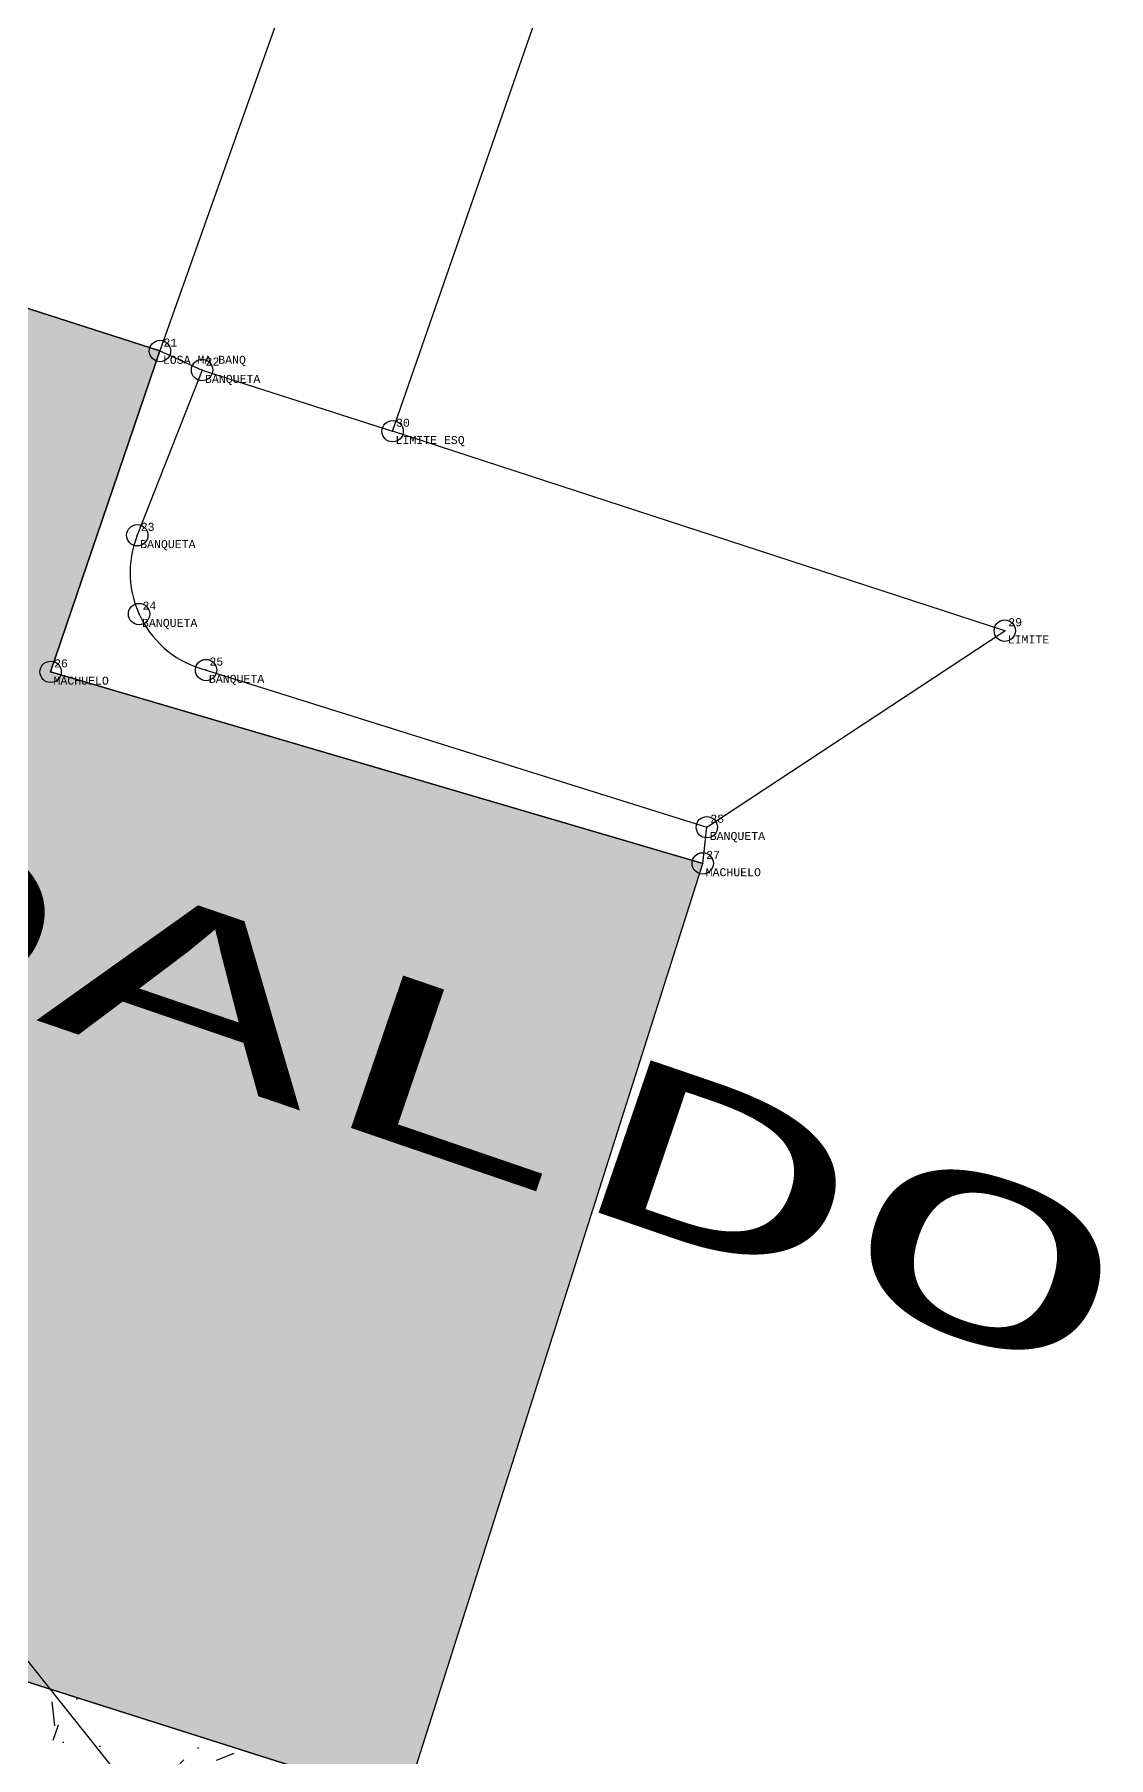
# Model space of a CAD drawing. Extents: x 661203 to 661848, y 2264651 to 2264858.
# Drawn here: x 661461.47 to 661469.02, y 2264807.49 to 2264819.59 of the extents above; entities that cross this region are included whole.
import ezdxf
from ezdxf.enums import TextEntityAlignment as Align

# ---------------------------------------------------------------- set-up
doc = ezdxf.new("R2010")
doc.units = 0
doc.header["$PDMODE"] = 32
doc.header["$PDSIZE"] = 0.15
for name, color, linetype in [('00. BANQUETA', 8, 'Continuous'), ('00. CONCRETO', 8, 'Continuous'), ('00. LIMITE DE PROPIEDAD', 7, 'Continuous'), ('02. COTAS D.S. EXISTENTE', 7, 'Continuous'), ('CVL_PUNTO', 2, 'Continuous'), ('CVL_PUNTO_NUM', 2, 'Continuous'), ('MACHUELO', 34, 'Continuous')]:
    doc.layers.add(name, color=color, linetype=linetype)
doc.styles.add('MONOTXT4', font='monotxt4.shx')
doc.styles.get("Standard").update_dxf_attribs({"font": 'arial.ttf'})
doc.dimstyles.get("Standard").update_dxf_attribs({"dimtxt": 0.18, "dimasz": 0.18, "dimexe": 0.18, "dimexo": 0.0625, "dimgap": 0.09, "dimtad": 0, "dimtih": 1, "dimtoh": 1, "dimdec": 4, "dimzin": 0, "dimdsep": 46, "dimtxsty": 'Standard', "dimcen": 0.09, "dimadec": 0, "dimazin": 0, "dimtfac": 1, "dimtdec": 4, "dimtofl": 0, "dimtmove": 0, "dimatfit": 3, "dimfxl": 0, "dimtolj": 1, "dimtzin": 0, "dimarcsym": 0})

msp = doc.modelspace()

# ---------------------------------------------------------------- hatches: boundary and pattern name
at = {"layer": '00. BANQUETA'}
h = msp.add_hatch(dxfattribs=at)
h.set_pattern_fill('AR-CONC', color=256, scale=0.007)
h.set_pattern_definition([(49.99999999999999, (0, 0), (1.275292682972028, -0.1115735987723216), [0.13335, -1.46685]), (355, (0, 0), (-0.2467039499747854, 1.337397916673246), [0.10668, -1.17348408919]), (100.4514447, (0.106274049, -0.0092977745), (1.028588729632473, 1.225824263385366), [0.1133300616, -1.2466317122]), (46.18420000000001, (0, 0.3556), (1.897553286244909, -0.29429629552909), [0.200025, -2.200275]), (96.63555760999996, (0.1581293, 0.3310755), (1.661828938360521, 1.731982872184051), [0.16999516198, -1.86994925712]), (351.1841511700001, (0, 0.3556), (1.661828938454839, 1.731982872098728), [0.16001976949, -1.76021812344]), (21, (0.1778, 0.2667), (1.061300738883928, -0.7158563873096132), [0.13335, -1.46685]), (326.0000000000001, (0.1778, 0.2667), (0.4326141984335296, 1.289315762856235), [0.10668, -1.17348]), (71.45144499999999, (0.2662417282, 0.2070453007), (1.493914934951013, 0.5734593822013367), [0.1133300616, -1.2466295632]), (37.50000000000001, (0, 0), (0.02162022275414272, 0.5918852721120718), [0, -1.159256, 0, -1.19126, 0, -1.177925]), (7.499999999999999, (0, 0), (0.4677376375721403, 0.7012640237268366), [0, -0.6791959999999999, 0, -1.132586, 0, -0.448945]), (327.5, (-0.396494, 0), (0.9491341661680998, -0.04010120794871411), [0, -0.4445, 0, -1.38684, 0, -1.84023]), (317.5, (-0.574294, 0), (1.036904269702126, 0.1779854372333312), [0, -0.57785, 0, -0.921004, 0, -1.30683])])
h.paths.add_polyline_path([(661464.0704106819, 2264807.174462785), (661460.4924572386, 2264808.311365225, 0.4305638980582016), (661459.6793745353, 2264807.716169864), (661458.825808235, 2264805.067205997), (661459.7246846609, 2264804.717190038), (661460.3409982733, 2264806.440047993), (661463.5402128377, 2264805.478476274)])
at = {"layer": '00. CONCRETO'}
h = msp.add_hatch(color=256, dxfattribs=at)
h.dxf.hatch_style = 1
h.paths.add_polyline_path([(661466.1663532738, 2264813.768760371), (661461.5800581551, 2264815.115071659), (661462.3492355637, 2264817.369721547), (661456.0423015128, 2264819.394676825), (661455.3343239585, 2264817.696853281), (661454.9696394029, 2264817.015054796), (661450.8683593888, 2264818.264555195), (661448.8211671538, 2264811.671441973), (661453.1302418459, 2264810.321411123, -0.3176992278173699), (661453.6625799212, 2264809.438514655), (661452.9360526835, 2264806.704104449), (661458.825808235, 2264805.067205997), (661459.6793745353, 2264807.716169864, -0.4305638980582018), (661460.4924572386, 2264808.311365225), (661464.0704106819, 2264807.174462785)])
h.paths.add_polyline_path([(661456.7819691563, 2264813.241267969, -1), (661457.9337891007, 2264813.241267969, -1)], flags=16)
h.paths.add_polyline_path([(661457.7964428805, 2264813.241267969, -1), (661456.9193153766, 2264813.241267969, -1)], flags=0)
h.paths.add_polyline_path([(661457.43399288, 2264812.87314249), (661457.4336550968, 2264812.879471611, 13.03439100726554), (661457.321041826, 2264812.873461477), (661457.3213796092, 2264812.867132356, -13.25790665460809)], flags=0)
h.paths.add_polyline_path([(661457.0508845022, 2264813.241267969, -1), (661457.6648737548, 2264813.241267969, -1)], flags=0)
h.paths.add_polyline_path([(661460.2351320724, 2264814.166568189), (661460.4136949208, 2264814.681610235), (661460.9255862581, 2264814.506929788), (661460.7504220068, 2264813.997221552)], flags=16)
h.paths.add_polyline_path([(661456.9345728729, 2264810.788600049, -1), (661455.7827529286, 2264810.788600049, -1)], flags=16)
h.paths.add_polyline_path([(661455.9200991488, 2264810.788600049, -1), (661456.7972266527, 2264810.788600049, -1)], flags=0)
h.paths.add_polyline_path([(661456.4347766523, 2264810.420474569), (661456.434438869, 2264810.42680369, 13.03439100726554), (661456.3218255983, 2264810.420793557), (661456.3221633814, 2264810.414464436, -13.25790665460809)], flags=0)
h.paths.add_polyline_path([(661456.665657527, 2264810.788600049, -1), (661456.0516682744, 2264810.788600049, -1)], flags=0)

# ---------------------------------------------------------------- linework, layer by layer
at = {"layer": '00. BANQUETA', "elevation": 1607.632}
msp.add_lwpolyline([(661466.4943151738, 2264829.044011685), (661462.3492355637, 2264817.369721547), (661462.6455362908, 2264817.235669769), (661462.1896225448, 2264816.074673793, 0.4535773442406504), (661462.6729312447, 2264815.127776385), (661466.1951203794, 2264814.023406113), (661468.2907030009, 2264815.404399768)], format="xyb", dxfattribs=at)
msp.add_lwpolyline([(661462.6455362908, 2264817.235669769), (661463.9852963464, 2264816.806088585)], dxfattribs=at)
at = {"layer": '00. BANQUETA'}
msp.add_lwpolyline([(661464.0704106819, 2264807.174462785), (661460.4924572386, 2264808.311365225, 0.4305638980582016), (661459.6793745353, 2264807.716169864), (661458.825808235, 2264805.067205997), (661459.7246846609, 2264804.717190038), (661460.3409982733, 2264806.440047993), (661463.5402128377, 2264805.478476274), (661464.0704106819, 2264807.174462785)], format="xyb", close=True, dxfattribs=at)
at = {"layer": '00. CONCRETO'}
msp.add_lwpolyline([(661466.1663532738, 2264813.768760371), (661461.5800581551, 2264815.115071659), (661462.3492355637, 2264817.369721547), (661456.0423015128, 2264819.394676825), (661455.3343239585, 2264817.696853281), (661454.9696394029, 2264817.015054796), (661450.8683593888, 2264818.264555195), (661448.8211671538, 2264811.671441973), (661453.1302418459, 2264810.321411123, -0.3176992278173699), (661453.6625799212, 2264809.438514655), (661452.9360526835, 2264806.704104449), (661458.825808235, 2264805.067205997), (661459.6793745353, 2264807.716169864, -0.4305638980582018), (661460.4924572386, 2264808.311365225), (661464.0704106819, 2264807.174462785), (661466.1663532738, 2264813.768760371)], format="xyb", close=True, dxfattribs=at)
msp.add_lwpolyline([(661456.0423015128, 2264819.394676825), (661462.3492355637, 2264817.369721547)], dxfattribs=at)
at = {"layer": '00. LIMITE DE PROPIEDAD'}
msp.add_lwpolyline([(661468.2907030009, 2264815.404399768), (661463.9852963464, 2264816.806088585), (661468.0598961237, 2264828.518218864)], dxfattribs=at)
at = {"layer": 'CVL_PUNTO', "color": 2}
for p in [(661462.3492355637, 2264817.369721547, 1607.517), (661462.6455362908, 2264817.235669769, 1607.67), (661463.9852963464, 2264816.806088585, 1607.643), (661462.1896225448, 2264816.074673793, 1607.635), (661462.2023978748, 2264815.520957448, 1607.63), (661468.2907030009, 2264815.404399768, 1607.516), (661461.5800581551, 2264815.115071659, 1607.468), (661462.6729312447, 2264815.127776385, 1607.632), (661466.1951203794, 2264814.023406113, 1607.486), (661466.1663532738, 2264813.768760371, 1607.46)]:
    msp.add_point(p, dxfattribs=at)
at = {"layer": 'MACHUELO'}
msp.add_lwpolyline([(661462.3492355637, 2264817.369721547), (661461.5800581551, 2264815.115071659), (661466.1663532738, 2264813.768760371), (661466.1951203794, 2264814.023406113)], dxfattribs=at)

# ---------------------------------------------------------------- texts
at = {"style": 'MONOTXT4', "width": 2}
msp.add_text('CALLE HIDALDO', height=1.132185599999999, rotation=341.1190211625068, dxfattribs=at).set_placement((661444.7915397284, 2264818.374174409))
at = {"layer": 'CVL_PUNTO_NUM', "color": 2, "style": 'MONOTXT4'}
for s, p in [('21', (661462.3733609524, 2264817.38417773, 1607.517)), ('22', (661462.6696616795, 2264817.250125953, 1607.67)), ('30', (661464.0094217351, 2264816.820544769, 1607.643)), ('23', (661462.2137479334, 2264816.089129976, 1607.635)), ('24', (661462.2265232635, 2264815.535413631, 1607.63)), ('29', (661468.3148283896, 2264815.418855952, 1607.516)), ('26', (661461.6041835438, 2264815.129527843, 1607.468)), ('25', (661462.6970566334, 2264815.142232569, 1607.632)), ('28', (661466.219245768, 2264814.037862296, 1607.486)), ('27', (661466.1904786624, 2264813.783216555, 1607.46))]:
    msp.add_text(s, height=0.05624999999999999, dxfattribs=at).set_placement(p, align=Align.BOTTOM_LEFT)
for s, p in [('LOSA MA BANQ', (661462.3694742208, 2264817.335946003, 1607.517)), ('BANQUETA', (661462.6657749478, 2264817.201894225, 1607.67)), ('LIMITE ESQ', (661464.0055350035, 2264816.772313041, 1607.643)), ('BANQUETA', (661462.2098612018, 2264816.040898249, 1607.635)), ('BANQUETA', (661462.2226365319, 2264815.487181903, 1607.63)), ('LIMITE', (661468.310941658, 2264815.370624224, 1607.516)), ('MACHUELO', (661461.6002968122, 2264815.081296115, 1607.468)), ('BANQUETA', (661462.6931699018, 2264815.094000841, 1607.632)), ('BANQUETA', (661466.2153590365, 2264813.989630568, 1607.486)), ('MACHUELO', (661466.1865919308, 2264813.734984827, 1607.46))]:
    msp.add_text(s, height=0.05624999999999999, dxfattribs=at).set_placement(p, align=Align.TOP_LEFT)

# ---------------------------------------------------------------- leaders
at = {"layer": '02. COTAS D.S. EXISTENTE', "ltscale": 5}
for points in [[(661457.3578791285, 2264813.241267969, 1607.49), (661467.9217007112, 2264800.026258303, 1607.49), (661465.7990586265, 2264793.617063716, 1607.49)], [(661456.3586629007, 2264810.788600049, 1607.49), (661461.9180077263, 2264799.165311475, 1607.49), (661459.7953656416, 2264792.756116888, 1607.49)]]:
    msp.add_leader(points, dimstyle='Standard', override={"dimasz": 1, "dimgap": 0.09, "dimtad": 0, "dimfxl": 0.1, "dimarcsym": 2}, dxfattribs=at)

doc.saveas('drawing.dxf')
